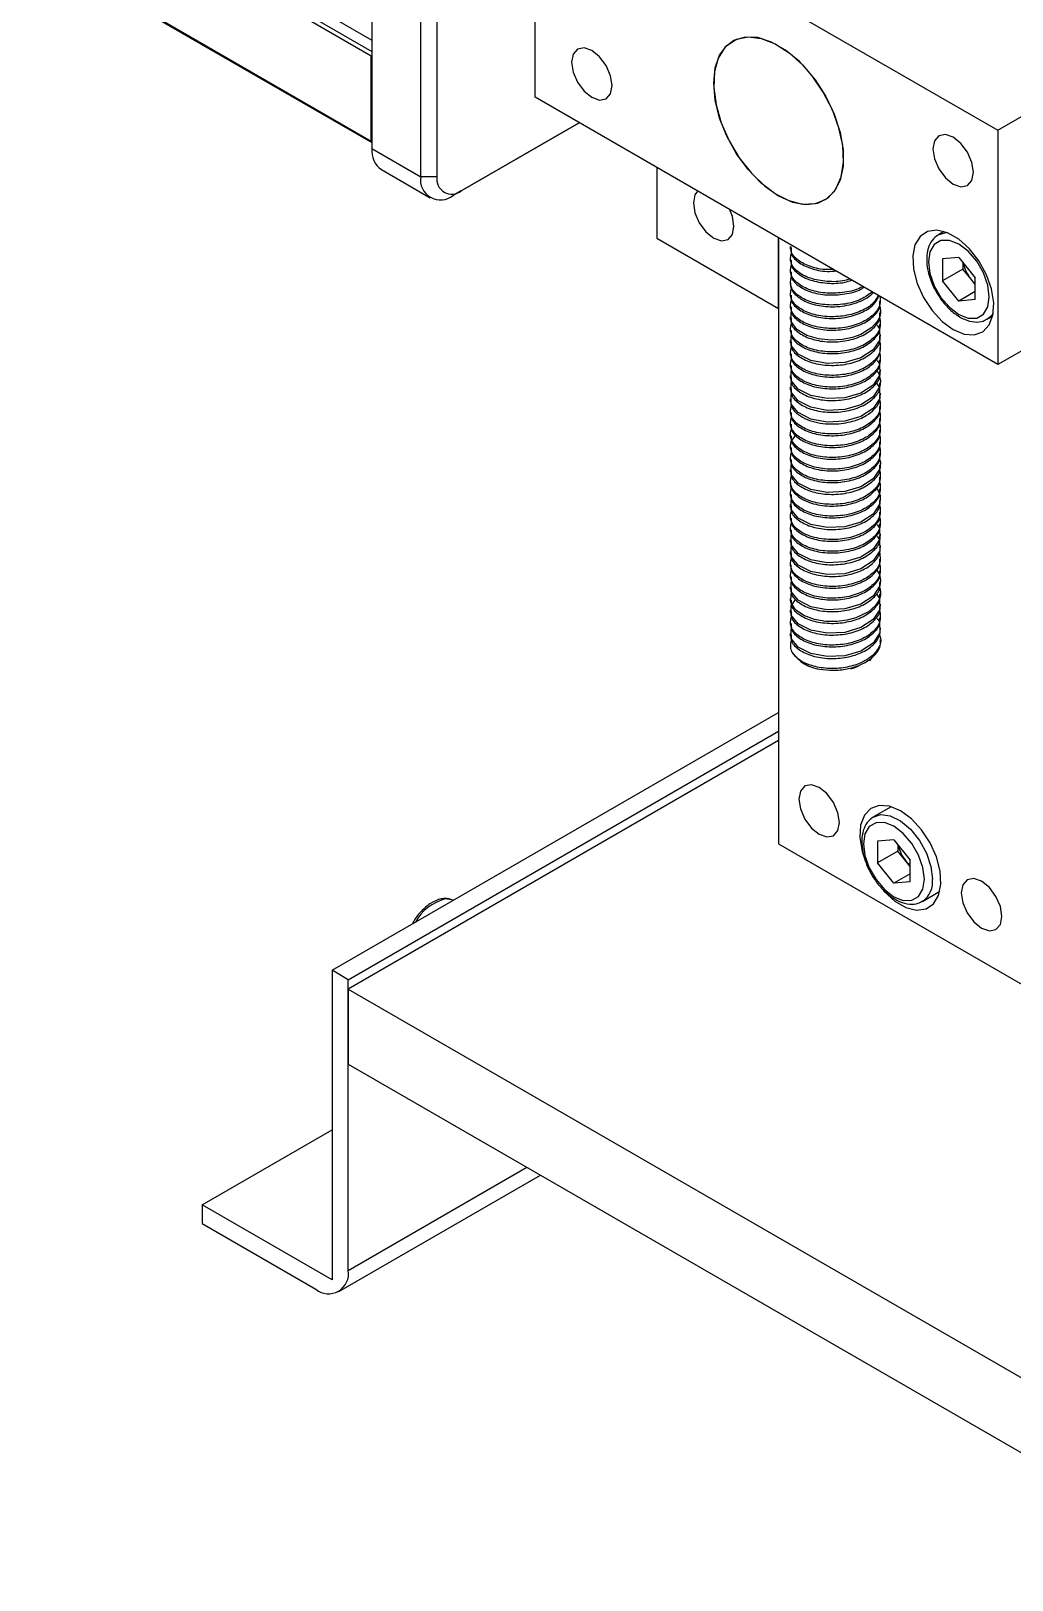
# Model space of a CAD drawing. Header units: millimetres. Extents: x 15 to 1802, y 5 to 899.
# Drawn here: x 707 to 749.7, y 762 to 829.5 of the extents above; entities that cross this region are included whole.
import ezdxf

# ---------------------------------------------------------------- set-up
doc = ezdxf.new("R2010")
doc.units = ezdxf.units.MM

msp = doc.modelspace()

# ---------------------------------------------------------------- linework, layer by layer
at = {"color": 7, "linetype": 'Continuous', "lineweight": 25}
for p, q in [((721.838, 856.181), (721.838, 824.335)), ((723.959, 823.111), (723.959, 854.956)), ((724.666, 854.956), (724.666, 823.111)), ((728.94, 826.565), (728.94, 836.772)), ((728.94, 836.772), (749.092, 825.138)), ((709.534, 835.46), (721.802, 828.377)), ((709.711, 835.562), (721.838, 828.561)), ((710.135, 835.807), (721.838, 829.051)), ((706.988, 833.214), (721.802, 824.662)), ((707.02, 833.145), (721.833, 824.593)), ((721.802, 824.662), (721.802, 828.377)), ((749.092, 825.138), (754.396, 828.2)), ((749.092, 814.931), (728.94, 826.565)), ((730.856, 825.459), (725.373, 822.294)), ((725.727, 822.498), (730.855, 825.459)), ((749.092, 825.138), (749.092, 814.931)), ((721.833, 824.593), (721.838, 824.591)), ((721.838, 824.335), (723.959, 823.111)), ((722.252, 823.42), (724.373, 822.195)), ((724.666, 823.111), (723.959, 823.111)), ((734.243, 823.504), (734.243, 820.441)), ((725.727, 822.498), (725.373, 822.294)), ((734.243, 820.441), (739.546, 817.379)), ((739.546, 817.379), (739.546, 820.442)), ((739.546, 820.442), (739.546, 794.085)), ((746.744, 820.724), (746.51, 820.589)), ((740.055, 820.069), (740.055, 819.959)), ((740.055, 819.559), (740.055, 819.449)), ((747.395, 819.594), (746.685, 819.53)), ((746.685, 819.53), (746.685, 818.583)), ((747.568, 819.093), (746.685, 818.583)), ((747.395, 819.594), (748.106, 818.71)), ((747.568, 819.378), (747.568, 819.093)), ((747.924, 818.651), (747.568, 819.093)), ((740.055, 819.048), (740.055, 818.938)), ((740.055, 818.538), (740.055, 818.428)), ((747.395, 817.699), (746.685, 818.583)), ((748.106, 818.424), (747.924, 818.651)), ((748.106, 817.762), (748.106, 818.71)), ((740.055, 818.028), (740.055, 817.918)), ((743.988, 817.698), (743.988, 817.772)), ((748.106, 818.109), (747.395, 817.699)), ((748.106, 817.762), (747.395, 817.699)), ((754.396, 817.993), (749.092, 814.931)), ((740.055, 817.517), (740.055, 817.407)), ((743.988, 817.187), (743.988, 817.262)), ((748.634, 816.908), (748.869, 817.043)), ((740.055, 817.007), (740.055, 816.897)), ((740.055, 816.497), (740.055, 816.387)), ((743.988, 816.677), (743.988, 816.752)), ((748.657, 816.922), (748.634, 816.908)), ((740.055, 815.986), (740.055, 815.877)), ((743.988, 816.167), (743.988, 816.241)), ((743.988, 815.656), (743.988, 815.731)), ((740.055, 815.476), (740.055, 815.366)), ((743.988, 815.146), (743.988, 815.221)), ((740.055, 814.966), (740.055, 814.856)), ((740.055, 814.455), (740.055, 814.345)), ((743.988, 814.636), (743.988, 814.71)), ((740.055, 813.945), (740.055, 813.835)), ((743.988, 814.125), (743.988, 814.2)), ((743.988, 813.615), (743.988, 813.69)), ((740.055, 813.435), (740.055, 813.325)), ((743.988, 813.105), (743.988, 813.179)), ((740.055, 812.924), (740.055, 812.814)), ((740.055, 812.414), (740.055, 812.304)), ((743.988, 812.594), (743.988, 812.669)), ((740.055, 811.904), (740.055, 811.794)), ((740.089, 811.588), (740.3, 811.868)), ((743.988, 812.084), (743.988, 812.159)), ((743.988, 811.574), (743.988, 811.648)), ((740.055, 811.393), (740.055, 811.283)), ((743.988, 811.063), (743.988, 811.138)), ((740.055, 810.883), (740.055, 810.773)), ((740.055, 810.373), (740.055, 810.263)), ((743.988, 810.553), (743.988, 810.628)), ((740.055, 809.862), (740.055, 809.752)), ((743.988, 810.043), (743.988, 810.117)), ((740.055, 809.352), (740.055, 809.242)), ((743.988, 809.532), (743.988, 809.607)), ((743.988, 809.022), (743.988, 809.097)), ((740.055, 808.841), (740.055, 808.732)), ((740.055, 808.331), (740.055, 808.222)), ((743.988, 808.511), (743.988, 808.586)), ((740.055, 807.821), (740.055, 807.711)), ((743.988, 808.001), (743.988, 808.076)), ((740.055, 807.31), (740.055, 807.201)), ((743.988, 807.491), (743.988, 807.566)), ((743.988, 806.98), (743.988, 807.055)), ((740.055, 806.8), (740.055, 806.69)), ((740.055, 806.29), (740.055, 806.18)), ((743.988, 806.47), (743.988, 806.545)), ((740.055, 805.779), (740.055, 805.67)), ((743.988, 805.96), (743.988, 806.035)), ((740.055, 805.269), (740.055, 805.159)), ((743.988, 805.449), (743.988, 805.524)), ((743.988, 804.939), (743.988, 805.014)), ((740.055, 804.759), (740.055, 804.649)), ((740.055, 804.248), (740.055, 804.139)), ((740.089, 804.443), (740.3, 804.724)), ((743.988, 804.429), (743.988, 804.504)), ((740.055, 803.738), (740.055, 803.628)), ((743.988, 803.918), (743.988, 803.993)), ((740.055, 803.228), (740.055, 803.117)), ((743.988, 803.408), (743.988, 803.483)), ((743.988, 802.898), (743.988, 802.973)), ((740.63, 801.939), (740.706, 801.895)), ((743.603, 802.19), (743.504, 802.038)), ((720.101, 788.575), (739.546, 799.8)), ((720.808, 788.166), (739.546, 798.984)), ((739.546, 798.576), (720.808, 787.758)), ((744.446, 795.694), (743.681, 795.253)), ((744.567, 794.258), (743.856, 794.194)), ((743.856, 794.194), (743.856, 793.247)), ((744.567, 794.258), (745.277, 793.374)), ((739.546, 794.085), (750.153, 787.962)), ((744.74, 793.757), (743.856, 793.247)), ((744.74, 794.042), (744.74, 793.757)), ((745.095, 793.315), (744.74, 793.757)), ((744.567, 792.363), (743.856, 793.247)), ((745.277, 792.773), (744.567, 792.363)), ((745.277, 793.088), (745.095, 793.315)), ((745.277, 792.426), (745.277, 793.374)), ((745.277, 792.426), (744.567, 792.363)), ((745.806, 791.572), (746.571, 792.013)), ((745.829, 791.586), (745.806, 791.572)), ((720.101, 788.575), (720.101, 775.102)), ((720.808, 788.166), (720.101, 788.575)), ((720.808, 775.51), (720.808, 788.166)), ((720.808, 787.758), (720.808, 784.492)), ((720.808, 787.758), (759.699, 765.307)), ((720.808, 784.492), (759.699, 762.041)), ((714.444, 778.367), (720.101, 781.633)), ((720.394, 774.594), (729.173, 779.663)), ((714.444, 778.367), (714.444, 777.551)), ((720.101, 775.102), (714.444, 778.367)), ((714.444, 777.551), (719.394, 774.693))]:
    msp.add_line(p, q, dxfattribs=at)
at = {"color": 8, "linetype": 'Continuous', "lineweight": 25}
msp.add_line((720.808, 775.51), (728.587, 780.001), dxfattribs=at)
at = {"color": 7, "linetype": 'Continuous', "lineweight": 25, "flags": 128}
for points in [[(736.718, 827.178), (736.784, 827.842), (736.979, 828.399), (737.295, 828.822), (737.715, 829.092), (738.221, 829.196), (738.79, 829.129), (739.393, 828.895), (740.004, 828.504), (740.593, 827.975), (741.134, 827.332), (741.6, 826.606), (741.97, 825.83), (742.227, 825.041), (742.358, 824.275), (742.358, 823.569), (742.227, 822.955), (741.97, 822.462), (741.6, 822.114), (741.134, 821.926), (740.593, 821.907), (740.004, 822.058), (739.393, 822.372), (738.79, 822.835), (738.221, 823.425), (737.715, 824.113), (737.295, 824.869), (736.979, 825.656), (736.784, 826.438), (736.718, 827.178)], [(739.546, 822.279), (740.154, 822.005), (740.734, 821.895), (741.258, 821.957), (741.702, 822.186), (742.045, 822.573), (742.272, 823.098), (742.371, 823.738), (742.337, 824.462), (742.174, 825.237), (741.887, 826.027), (741.491, 826.794), (741.005, 827.502), (740.449, 828.119), (739.852, 828.616), (739.241, 828.969), (738.643, 829.162), (738.088, 829.186), (737.601, 829.039), (737.205, 828.73), (736.919, 828.271), (736.755, 827.685), (736.722, 826.999), (736.821, 826.245), (737.047, 825.458), (737.391, 824.675), (737.835, 823.933), (738.359, 823.267), (738.938, 822.707), (739.546, 822.279)], [(731.415, 826.565), (731.753, 826.448), (732.04, 826.503), (732.231, 826.724), (732.298, 827.076), (732.231, 827.505), (732.04, 827.947), (731.753, 828.334), (731.415, 828.607), (731.076, 828.724), (730.79, 828.668), (730.598, 828.448), (730.531, 828.096), (730.598, 827.667), (730.79, 827.225), (731.076, 826.838), (731.415, 826.565)], [(721.802, 828.377), (721.825, 828.367), (721.838, 828.362)], [(747.148, 822.79), (747.486, 822.673), (747.773, 822.728), (747.964, 822.949), (748.032, 823.301), (747.964, 823.73), (747.773, 824.172), (747.486, 824.559), (747.148, 824.832), (746.809, 824.949), (746.523, 824.893), (746.331, 824.673), (746.264, 824.321), (746.331, 823.892), (746.523, 823.45), (746.809, 823.063), (747.148, 822.79)], [(736.011, 822.483), (735.901, 822.323), (735.834, 821.972), (735.901, 821.542), (736.093, 821.1), (736.38, 820.714), (736.718, 820.441)], [(736.718, 820.441), (737.056, 820.323), (737.343, 820.379), (737.534, 820.599), (737.602, 820.951), (737.534, 821.381), (737.424, 821.667)], [(747.148, 816.462), (747.625, 816.262), (748.066, 816.229), (748.44, 816.364), (748.717, 816.658), (748.879, 817.089), (748.911, 817.625), (748.813, 818.225), (748.592, 818.847), (748.263, 819.443), (747.852, 819.969), (747.388, 820.387), (746.907, 820.665), (746.443, 820.782), (746.032, 820.731), (745.704, 820.514), (745.482, 820.149), (745.384, 819.661), (745.417, 819.087), (745.578, 818.47), (745.856, 817.856), (746.229, 817.289), (746.671, 816.813), (747.148, 816.462)], [(748.721, 817.881), (748.656, 818.391), (748.468, 818.927), (748.175, 819.435), (747.805, 819.866), (747.395, 820.177), (746.986, 820.339), (746.616, 820.335), (746.323, 820.165), (746.134, 819.847), (746.069, 819.412), (746.134, 818.901), (746.323, 818.366), (746.616, 817.858), (746.986, 817.427), (747.395, 817.115), (747.805, 816.954), (748.175, 816.958), (748.468, 817.127), (748.656, 817.445), (748.721, 817.881)], [(743.953, 817.472), (743.988, 817.274), (743.98, 817.155), (743.969, 817.096), (743.962, 817.066), (743.958, 817.051), (743.956, 817.044), (743.955, 817.04), (743.954, 817.038), (743.954, 817.037), (743.954, 817.037), (743.954, 817.037), (743.954, 817.037), (743.954, 817.037), (743.954, 817.037), (743.954, 817.037), (743.953, 817.036), (743.953, 817.033), (743.949, 817.022), (743.933, 816.978), (743.845, 816.807), (743.612, 816.544), (743.129, 816.245), (742.769, 816.116), (742.328, 816.026), (741.823, 815.997), (741.286, 816.051), (740.769, 816.203), (740.344, 816.459), (740.091, 816.804), (740.089, 817.203), (740.089, 817.203)], [(743.837, 816.65), (743.946, 816.492), (743.954, 816.017), (743.668, 815.574), (743.131, 815.225), (742.426, 815.02), (741.659, 814.983), (740.947, 815.116), (740.398, 815.394), (740.097, 815.769), (740.088, 816.18), (740.088, 816.18)], [(743.837, 815.119), (743.946, 814.96), (743.954, 814.485), (743.668, 814.043), (743.131, 813.694), (742.425, 813.489), (741.658, 813.452), (740.947, 813.585), (740.398, 813.863), (740.097, 814.238), (740.088, 814.649), (740.088, 814.649)], [(743.84, 814.633), (743.905, 814.549), (743.987, 814.233), (743.954, 813.976), (743.668, 813.533), (743.131, 813.184), (742.426, 812.978), (741.658, 812.942), (740.946, 813.075), (740.398, 813.353), (740.097, 813.729), (740.089, 814.14), (740.089, 814.14)], [(743.793, 814.162), (743.946, 813.939), (743.954, 813.464), (743.667, 813.021), (743.129, 812.673), (742.423, 812.467), (741.656, 812.431), (740.944, 812.565), (740.396, 812.843), (740.096, 813.219), (740.089, 813.63), (740.089, 813.63)], [(743.946, 810.825), (743.985, 810.686), (743.975, 810.488), (743.962, 810.432), (743.954, 810.403), (743.668, 809.96), (743.131, 809.612), (742.425, 809.406), (741.658, 809.37), (740.946, 809.503), (740.397, 809.781), (740.096, 810.157), (740.089, 810.568), (740.089, 810.568)], [(743.824, 809.581), (743.829, 809.576), (743.974, 809.238), (743.954, 808.873), (743.668, 808.43), (743.132, 808.081), (742.426, 807.875), (741.659, 807.838), (740.947, 807.971), (740.398, 808.249), (740.097, 808.625), (740.088, 809.036), (740.088, 809.036)], [(743.837, 807.974), (743.946, 807.816), (743.954, 807.341), (743.668, 806.898), (743.131, 806.55), (742.426, 806.344), (741.659, 806.307), (740.947, 806.44), (740.398, 806.718), (740.097, 807.093), (740.088, 807.504), (740.088, 807.504)], [(743.837, 807.464), (743.946, 807.306), (743.954, 806.831), (743.668, 806.388), (743.131, 806.04), (742.425, 805.834), (741.658, 805.798), (740.945, 805.931), (740.397, 806.209), (740.096, 806.585), (740.089, 806.996), (740.089, 806.996)], [(743.83, 805.994), (743.938, 805.797), (743.987, 805.55), (743.954, 805.3), (743.668, 804.857), (743.132, 804.509), (742.426, 804.303), (741.659, 804.266), (740.946, 804.399), (740.398, 804.677), (740.097, 805.053), (740.089, 805.464), (740.089, 805.464)], [(743.953, 805.224), (743.988, 805.026), (743.98, 804.907), (743.969, 804.847), (743.962, 804.818), (743.958, 804.803), (743.956, 804.796), (743.955, 804.792), (743.954, 804.79), (743.954, 804.789), (743.954, 804.789), (743.954, 804.789), (743.904, 804.662), (743.763, 804.448), (743.456, 804.177), (742.904, 803.91), (742.525, 803.81), (742.084, 803.754), (741.601, 803.76), (741.108, 803.842), (740.651, 804.01), (740.287, 804.263), (740.081, 804.589), (740.089, 804.955), (740.089, 804.955)], [(743.793, 804.976), (743.946, 804.753), (743.954, 804.278), (743.667, 803.835), (743.13, 803.487), (742.424, 803.282), (741.657, 803.245), (740.945, 803.379), (740.397, 803.657), (740.097, 804.032), (740.089, 804.443), (740.089, 804.443)], [(743.837, 803.891), (743.946, 803.733), (743.954, 803.258), (743.668, 802.815), (743.13, 802.467), (742.424, 802.262), (741.657, 802.225), (740.945, 802.359), (740.397, 802.637), (740.096, 803.013), (740.089, 803.423), (740.089, 803.423)], [(741.314, 796.535), (740.976, 796.653), (740.689, 796.597), (740.497, 796.376), (740.43, 796.025), (740.497, 795.595), (740.689, 795.154), (740.976, 794.767), (741.314, 794.494), (741.652, 794.376), (741.939, 794.432), (742.131, 794.652), (742.198, 795.004), (742.131, 795.434), (741.939, 795.875), (741.652, 796.262), (741.314, 796.535)], [(744.85, 795.515), (744.373, 795.714), (743.931, 795.748), (743.558, 795.613), (743.28, 795.319), (743.119, 794.888), (743.086, 794.352), (743.184, 793.751), (743.295, 793.4)], [(744.105, 792.052), (744.145, 792.008), (744.609, 791.59), (745.09, 791.312), (745.554, 791.195), (745.965, 791.246), (746.294, 791.463), (746.515, 791.828), (746.613, 792.316), (746.58, 792.89), (746.419, 793.507), (746.142, 794.121), (745.768, 794.687), (745.327, 795.164), (744.85, 795.515), (744.85, 795.515)], [(745.893, 792.545), (745.828, 793.055), (745.639, 793.591), (745.346, 794.099), (744.976, 794.53), (744.567, 794.841), (744.157, 795.003), (743.787, 794.999), (743.494, 794.829), (743.306, 794.511), (743.241, 794.076), (743.306, 793.565), (743.494, 793.029), (743.787, 792.521), (744.157, 792.091), (744.567, 791.779), (744.976, 791.618), (745.346, 791.622), (745.639, 791.791), (745.828, 792.109), (745.893, 792.545)], [(748.385, 792.453), (748.047, 792.571), (747.76, 792.515), (747.569, 792.294), (747.501, 791.943), (747.569, 791.513), (747.76, 791.072), (748.047, 790.685), (748.385, 790.412), (748.723, 790.294), (749.01, 790.35), (749.202, 790.57), (749.269, 790.922), (749.202, 791.352), (749.01, 791.793), (748.723, 792.18), (748.385, 792.453)], [(725.384, 791.625), (725.374, 791.629), (725.028, 791.678)]]:
    msp.add_lwpolyline(points, dxfattribs=at)
at = {"color": 8, "linetype": 'Continuous', "lineweight": 25, "flags": 128}
for points in [[(721.838, 824.647), (721.825, 824.651), (721.802, 824.662)], [(746.494, 820.579), (746.821, 820.685), (746.851, 820.687)], [(748.89, 817.155), (748.813, 817.054), (748.657, 816.922)], [(743.665, 795.243), (743.992, 795.349), (744.409, 795.297), (744.856, 795.078), (745.293, 794.711), (745.68, 794.228), (745.985, 793.673), (746.179, 793.095), (746.246, 792.545)]]:
    msp.add_lwpolyline(points, dxfattribs=at)
at = {"color": 8, "linetype": 'Continuous', "lineweight": 25}
for centre, radius, start, end in [((721.874, 824.653), 0.0719, 172.74727, 235.94206), ((745.201, 792.429), 1.052, 306.66941, 6.30849), ((725.527, 789.693), 2.047, 104.10581, 151.54609)]:
    msp.add_arc(centre, radius, start, end, dxfattribs=at)
at = {"color": 7, "linetype": 'Continuous', "lineweight": 25}
for centre, radius, start, end in [((722.789, 824.214), 0.959, 172.7454, 235.94251), ((724.821, 822.971), 0.873, 170.78603, 309.20322), ((725.313, 823.006), 0.655, 170.78598, 309.20327), ((749.207, 819.691), 1.652, 191.89432, 219.02392), ((749.062, 819.558), 1.455, 218.5421, 228.92795), ((741.567, 803.395), 1.734, 214.60203, 262.48216), ((746.379, 794.355), 1.652, 191.89515, 219.02303), ((746.232, 794.221), 1.454, 218.5386, 228.93327), ((719.946, 775.37), 0.873, 230.79678, 9.21397)]:
    msp.add_arc(centre, radius, start, end, dxfattribs=at)
for points, knots in [([(746.492, 820.573), (746.398, 820.501), (746.205, 820.353), (746.042, 819.992), (745.977, 819.554), (746.027, 819.048), (746.19, 818.512), (746.454, 817.99), (746.799, 817.522), (747.201, 817.142), (747.639, 816.878), (748.062, 816.771), (748.42, 816.789), (748.586, 816.899), (748.651, 816.942)], [0, 0, 0, 0, 0.076985, 0.157708, 0.24211, 0.330506, 0.419837, 0.508957, 0.598142, 0.687791, 0.778422, 0.870291, 0.949217, 1, 1, 1, 1]), ([(742.642, 818.655), (742.571, 818.632), (742.267, 818.535), (741.644, 818.534), (740.919, 818.662), (740.359, 818.95), (740.033, 819.337), (740.07, 819.614), (740.088, 819.753)], [0, 0, 0, 0, 0.0576977, 0.246158, 0.4346186, 0.6230792, 0.8115392, 1, 1, 1, 1]), ([(741.909, 819.078), (741.825, 819.072), (741.484, 819.047), (740.915, 819.182), (740.364, 819.459), (740.067, 819.786), (740.086, 819.997), (740.092, 820.069)], [0, 0, 0, 0, 0.0853761, 0.3447496, 0.6041231, 0.8634963, 1, 1, 1, 1]), ([(740.092, 819.994), (740.086, 819.922), (740.067, 819.711), (740.364, 819.384), (740.914, 819.105), (741.537, 818.967), (741.934, 818.999), (742.074, 819.011)], [0, 0, 0, 0, 0.12925, 0.374937, 0.620625, 0.866312, 1, 1, 1, 1]), ([(743.2, 818.333), (743.177, 818.317), (742.979, 818.184), (742.423, 818.061), (741.651, 818.015), (740.915, 818.155), (740.359, 818.44), (740.033, 818.828), (740.07, 819.105), (740.089, 819.244)], [0, 0, 0, 0, 0.021067, 0.184219, 0.347373, 0.510528, 0.673684, 0.836842, 1, 1, 1, 1]), ([(740.092, 819.484), (740.086, 819.411), (740.067, 819.2), (740.365, 818.875), (740.917, 818.587), (741.646, 818.457), (742.298, 818.464), (742.629, 818.573), (742.728, 818.605)], [0, 0, 0, 0, 0.106624, 0.308368, 0.510113, 0.711856, 0.913601, 1, 1, 1, 1]), ([(743.617, 818.092), (743.466, 817.978), (743.149, 817.74), (742.43, 817.543), (741.648, 817.505), (740.915, 817.644), (740.358, 817.93), (740.033, 818.318), (740.07, 818.595), (740.089, 818.734)], [0, 0, 0, 0, 0.131381, 0.276151, 0.420922, 0.565691, 0.710462, 0.855231, 1, 1, 1, 1]), ([(740.074, 818.463), (740.069, 818.426), (740.048, 818.278), (740.212, 818.012), (740.594, 817.708), (741.107, 817.529), (741.596, 817.457), (742.003, 817.446), (742.425, 817.487), (742.843, 817.583), (743.228, 817.737), (743.514, 817.902), (743.628, 818.025), (743.665, 818.064)], [0, 0, 0, 0, 0.040551, 0.164952, 0.3005, 0.447168, 0.525049, 0.605743, 0.689246, 0.775559, 0.864681, 0.956611, 1, 1, 1, 1]), ([(740.092, 818.974), (740.086, 818.901), (740.067, 818.69), (740.365, 818.365), (740.914, 818.079), (741.651, 817.939), (742.425, 817.984), (743.004, 818.119), (743.219, 818.268), (743.262, 818.297)], [0, 0, 0, 0, 0.091074, 0.264409, 0.437744, 0.611079, 0.784415, 0.957752, 1, 1, 1, 1]), ([(743.878, 817.941), (743.82, 817.829), (743.682, 817.564), (743.154, 817.243), (742.437, 817.032), (741.649, 816.995), (740.918, 817.133), (740.359, 817.418), (740.033, 817.806), (740.07, 818.083), (740.088, 818.222)], [0, 0, 0, 0, 0.095226, 0.22448, 0.353733, 0.482986, 0.61224, 0.741493, 0.870746, 1, 1, 1, 1]), ([(743.957, 817.896), (743.969, 817.779), (743.996, 817.503), (743.706, 817.089), (743.162, 816.732), (742.436, 816.522), (741.649, 816.485), (740.917, 816.623), (740.359, 816.908), (740.033, 817.296), (740.07, 817.573), (740.089, 817.712)], [0, 0, 0, 0, 0.083782, 0.198276, 0.312808, 0.427339, 0.541871, 0.656403, 0.770935, 0.885468, 1, 1, 1, 1]), ([(740.092, 817.953), (740.086, 817.88), (740.067, 817.669), (740.365, 817.344), (740.916, 817.058), (741.649, 816.921), (742.437, 816.957), (743.155, 817.168), (743.702, 817.505), (743.847, 817.789), (743.914, 817.921)], [0, 0, 0, 0, 0.071492, 0.206844, 0.342197, 0.477548, 0.6129, 0.748252, 0.883604, 1, 1, 1, 1]), ([(740.092, 817.443), (740.086, 817.37), (740.067, 817.159), (740.365, 816.834), (740.916, 816.547), (741.65, 816.41), (742.435, 816.447), (743.163, 816.657), (743.701, 817.014), (743.983, 817.388), (743.958, 817.622), (743.95, 817.697)], [0, 0, 0, 0, 0.0659, 0.190918, 0.315936, 0.440955, 0.565974, 0.690993, 0.816013, 0.941032, 1, 1, 1, 1]), ([(740.092, 816.932), (740.086, 816.86), (740.067, 816.649), (740.364, 816.324), (740.914, 816.038), (741.647, 815.9), (742.433, 815.936), (743.161, 816.146), (743.699, 816.502), (743.982, 816.877), (743.958, 817.111), (743.95, 817.187)], [0, 0, 0, 0, 0.065512, 0.190529, 0.315547, 0.440565, 0.565582, 0.690599, 0.815617, 0.940635, 1, 1, 1, 1]), ([(743.947, 816.951), (743.967, 816.808), (744.01, 816.506), (743.705, 816.067), (743.16, 815.711), (742.434, 815.501), (741.648, 815.464), (740.917, 815.602), (740.359, 815.888), (740.033, 816.276), (740.07, 816.553), (740.089, 816.691)], [0, 0, 0, 0, 0.100624, 0.213046, 0.325469, 0.43789, 0.550312, 0.662734, 0.775156, 0.887578, 1, 1, 1, 1]), ([(740.092, 816.422), (740.086, 816.349), (740.067, 816.138), (740.365, 815.813), (740.915, 815.527), (741.649, 815.39), (742.434, 815.426), (743.162, 815.636), (743.7, 815.992), (743.982, 816.367), (743.958, 816.601), (743.95, 816.677)], [0, 0, 0, 0, 0.06582, 0.190799, 0.315777, 0.440755, 0.565733, 0.690712, 0.81569, 0.940669, 1, 1, 1, 1]), ([(743.947, 815.931), (743.967, 815.788), (744.01, 815.486), (743.706, 815.047), (743.161, 814.691), (742.434, 814.481), (741.648, 814.444), (740.916, 814.582), (740.358, 814.868), (740.033, 815.256), (740.07, 815.533), (740.089, 815.672)], [0, 0, 0, 0, 0.100516, 0.212931, 0.325366, 0.437803, 0.550241, 0.662679, 0.775118, 0.887558, 1, 1, 1, 1]), ([(740.092, 815.912), (740.086, 815.839), (740.067, 815.628), (740.365, 815.302), (740.916, 815.016), (741.65, 814.879), (742.435, 814.916), (743.163, 815.126), (743.7, 815.483), (743.983, 815.857), (743.958, 816.091), (743.95, 816.166)], [0, 0, 0, 0, 0.066036, 0.191023, 0.31601, 0.440997, 0.565984, 0.690971, 0.815958, 0.940945, 1, 1, 1, 1]), ([(743.947, 815.421), (743.967, 815.278), (744.01, 814.975), (743.705, 814.536), (743.16, 814.18), (742.434, 813.97), (741.647, 813.933), (740.916, 814.071), (740.358, 814.357), (740.033, 814.745), (740.07, 815.023), (740.089, 815.161)], [0, 0, 0, 0, 0.1007452, 0.213152, 0.3255588, 0.4379656, 0.5503728, 0.6627798, 0.7751866, 0.8875931, 1, 1, 1, 1]), ([(740.092, 815.401), (740.086, 815.329), (740.067, 815.118), (740.364, 814.793), (740.914, 814.507), (741.648, 814.369), (742.434, 814.405), (743.161, 814.615), (743.704, 814.972), (743.972, 815.347), (743.968, 815.581), (743.967, 815.657)], [0, 0, 0, 0, 0.065621, 0.190623, 0.315625, 0.440627, 0.565629, 0.690632, 0.815634, 0.94062, 1, 1, 1, 1]), ([(740.092, 814.891), (740.086, 814.818), (740.067, 814.608), (740.364, 814.283), (740.914, 813.997), (741.648, 813.859), (742.433, 813.895), (743.161, 814.105), (743.699, 814.461), (743.982, 814.835), (743.958, 815.07), (743.95, 815.146)], [0, 0, 0, 0, 0.065607, 0.190607, 0.315607, 0.440606, 0.565606, 0.690606, 0.815606, 0.940606, 1, 1, 1, 1]), ([(740.092, 814.381), (740.086, 814.308), (740.067, 814.097), (740.365, 813.771), (740.916, 813.485), (741.65, 813.348), (742.435, 813.385), (743.163, 813.595), (743.7, 813.952), (743.982, 814.326), (743.958, 814.56), (743.95, 814.635)], [0, 0, 0, 0, 0.066039, 0.19101, 0.315982, 0.440952, 0.565924, 0.690895, 0.815866, 0.940837, 1, 1, 1, 1]), ([(740.092, 813.87), (740.086, 813.797), (740.067, 813.587), (740.365, 813.261), (740.915, 812.975), (741.649, 812.838), (742.435, 812.874), (743.163, 813.085), (743.7, 813.441), (743.983, 813.815), (743.958, 814.05), (743.95, 814.125)], [0, 0, 0, 0, 0.065835, 0.190853, 0.315872, 0.440891, 0.565911, 0.690931, 0.81595, 0.94097, 1, 1, 1, 1]), ([(743.947, 813.378), (743.967, 813.236), (744.01, 812.934), (743.705, 812.495), (743.16, 812.139), (742.435, 811.929), (741.648, 811.892), (740.917, 812.03), (740.359, 812.315), (740.033, 812.703), (740.07, 812.98), (740.088, 813.119)], [0, 0, 0, 0, 0.100445, 0.21289, 0.325334, 0.437778, 0.550223, 0.662667, 0.775112, 0.887556, 1, 1, 1, 1]), ([(740.081, 813.359), (740.075, 813.309), (740.055, 813.148), (740.232, 812.893), (740.557, 812.638), (740.988, 812.461), (741.46, 812.364), (741.932, 812.339), (742.373, 812.376), (742.868, 812.481), (743.347, 812.68), (743.752, 813.001), (743.981, 813.32), (743.958, 813.539), (743.95, 813.615)], [0, 0, 0, 0, 0.045924, 0.145679, 0.239745, 0.328111, 0.410774, 0.487724, 0.558957, 0.624466, 0.737844, 0.828491, 0.940734, 1, 1, 1, 1]), ([(740.092, 812.85), (740.086, 812.777), (740.067, 812.566), (740.365, 812.241), (740.915, 811.955), (741.649, 811.817), (742.434, 811.854), (743.162, 812.064), (743.7, 812.42), (743.982, 812.794), (743.958, 813.029), (743.95, 813.104)], [0, 0, 0, 0, 0.0658875, 0.1908613, 0.3158349, 0.4408084, 0.5657824, 0.6907559, 0.8157297, 0.9407035, 1, 1, 1, 1]), ([(743.947, 812.868), (743.967, 812.726), (744.01, 812.424), (743.706, 811.985), (743.162, 811.629), (742.436, 811.418), (741.649, 811.382), (740.918, 811.519), (740.359, 811.805), (740.033, 812.192), (740.07, 812.47), (740.088, 812.608)], [0, 0, 0, 0, 0.1003307, 0.2127894, 0.3252481, 0.4377064, 0.5501654, 0.6626241, 0.7750828, 0.8875413, 1, 1, 1, 1]), ([(743.947, 812.358), (743.967, 812.216), (744.008, 811.93), (743.739, 811.518), (743.267, 811.173), (742.602, 810.941), (741.832, 810.864), (741.196, 810.946), (740.755, 811.096), (740.469, 811.248), (740.246, 811.433), (740.101, 811.644), (740.036, 811.871), (740.071, 812.023), (740.089, 812.099)], [0, 0, 0, 0, 0.100362, 0.20068, 0.304401, 0.411522, 0.522038, 0.635944, 0.694471, 0.753858, 0.814104, 0.87521, 0.937175, 1, 1, 1, 1]), ([(740.092, 812.339), (740.086, 812.266), (740.067, 812.055), (740.365, 811.73), (740.916, 811.444), (741.65, 811.307), (742.435, 811.344), (743.163, 811.554), (743.701, 811.911), (743.983, 812.285), (743.958, 812.519), (743.95, 812.594)], [0, 0, 0, 0, 0.066005, 0.190999, 0.315993, 0.440986, 0.56598, 0.690974, 0.815968, 0.940962, 1, 1, 1, 1]), ([(743.947, 811.848), (743.967, 811.705), (744.01, 811.403), (743.705, 810.963), (743.16, 810.607), (742.434, 810.397), (741.647, 810.361), (740.916, 810.499), (740.358, 810.785), (740.033, 811.173), (740.07, 811.45), (740.089, 811.588)], [0, 0, 0, 0, 0.100725, 0.213134, 0.325543, 0.437953, 0.550362, 0.662772, 0.775181, 0.88759, 1, 1, 1, 1]), ([(740.092, 811.829), (740.086, 811.756), (740.067, 811.546), (740.364, 811.221), (740.914, 810.934), (741.648, 810.796), (742.434, 810.833), (743.162, 811.043), (743.7, 811.399), (743.983, 811.774), (743.957, 812.008), (743.949, 812.084)], [0, 0, 0, 0, 0.065586, 0.190617, 0.315647, 0.440678, 0.565708, 0.690739, 0.81577, 0.940802, 1, 1, 1, 1]), ([(743.947, 811.337), (743.967, 811.195), (744.01, 810.893), (743.706, 810.454), (743.161, 810.098), (742.436, 809.887), (741.649, 809.851), (740.918, 809.988), (740.36, 810.273), (740.033, 810.661), (740.07, 810.938), (740.088, 811.077)], [0, 0, 0, 0, 0.100401, 0.212852, 0.325301, 0.437751, 0.5502, 0.66265, 0.775101, 0.88755, 1, 1, 1, 1]), ([(740.092, 811.319), (740.086, 811.246), (740.067, 811.035), (740.364, 810.71), (740.914, 810.424), (741.648, 810.286), (742.433, 810.323), (743.161, 810.532), (743.699, 810.889), (743.982, 811.263), (743.958, 811.498), (743.95, 811.573)], [0, 0, 0, 0, 0.065663, 0.190656, 0.315649, 0.440642, 0.565635, 0.690628, 0.815621, 0.940614, 1, 1, 1, 1]), ([(740.092, 810.808), (740.086, 810.735), (740.067, 810.524), (740.365, 810.199), (740.916, 809.913), (741.65, 809.776), (742.435, 809.812), (743.163, 810.023), (743.7, 810.379), (743.983, 810.753), (743.958, 810.988), (743.95, 811.063)], [0, 0, 0, 0, 0.066055, 0.19103, 0.316004, 0.440978, 0.565953, 0.690928, 0.815901, 0.940876, 1, 1, 1, 1]), ([(743.947, 810.317), (743.967, 810.174), (744.01, 809.872), (743.705, 809.432), (743.159, 809.076), (742.433, 808.866), (741.647, 808.83), (740.915, 808.968), (740.358, 809.254), (740.033, 809.642), (740.07, 809.919), (740.089, 810.058)], [0, 0, 0, 0, 0.1008322, 0.213229, 0.3256255, 0.4380221, 0.5504182, 0.6628141, 0.7752096, 0.8876049, 1, 1, 1, 1]), ([(740.092, 810.298), (740.086, 810.225), (740.067, 810.014), (740.365, 809.689), (740.915, 809.403), (741.649, 809.265), (742.435, 809.302), (743.163, 809.512), (743.7, 809.869), (743.983, 810.243), (743.958, 810.477), (743.95, 810.553)], [0, 0, 0, 0, 0.065776, 0.190803, 0.31583, 0.440858, 0.565885, 0.690913, 0.815942, 0.94097, 1, 1, 1, 1]), ([(743.947, 809.804), (743.967, 809.662), (744.01, 809.361), (743.706, 808.922), (743.161, 808.566), (742.435, 808.356), (741.649, 808.32), (740.917, 808.457), (740.359, 808.743), (740.033, 809.131), (740.07, 809.408), (740.088, 809.546)], [0, 0, 0, 0, 0.100131, 0.212614, 0.325098, 0.437582, 0.550065, 0.662549, 0.775032, 0.887516, 1, 1, 1, 1]), ([(740.067, 809.787), (740.063, 809.763), (740.046, 809.653), (740.138, 809.46), (740.33, 809.231), (740.618, 809.042), (740.964, 808.901), (741.348, 808.811), (741.748, 808.772), (742.264, 808.782), (742.861, 808.896), (743.427, 809.154), (743.784, 809.472), (743.98, 809.776), (743.958, 809.967), (743.95, 810.042)], [0, 0, 0, 0, 0.021722, 0.100553, 0.176894, 0.250742, 0.322098, 0.39096, 0.457326, 0.521196, 0.640912, 0.750754, 0.850695, 0.94071, 1, 1, 1, 1]), ([(740.092, 809.277), (740.086, 809.204), (740.067, 808.993), (740.365, 808.668), (740.915, 808.382), (741.649, 808.245), (742.434, 808.281), (743.162, 808.492), (743.7, 808.848), (743.982, 809.222), (743.958, 809.457), (743.95, 809.532)], [0, 0, 0, 0, 0.0659459, 0.1909172, 0.3158879, 0.4408588, 0.5658295, 0.6908006, 0.8157715, 0.9407421, 1, 1, 1, 1]), ([(740.092, 808.767), (740.086, 808.694), (740.067, 808.483), (740.365, 808.158), (740.916, 807.872), (741.65, 807.734), (742.436, 807.771), (743.163, 807.981), (743.701, 808.338), (743.983, 808.712), (743.958, 808.946), (743.95, 809.022)], [0, 0, 0, 0, 0.065969, 0.190977, 0.315986, 0.440995, 0.566004, 0.691013, 0.816022, 0.941032, 1, 1, 1, 1]), ([(743.947, 808.786), (743.968, 808.643), (744.004, 808.401), (743.816, 808.057), (743.512, 807.759), (743.006, 807.491), (742.437, 807.35), (741.922, 807.313), (741.507, 807.332), (741.095, 807.406), (740.713, 807.538), (740.389, 807.726), (740.156, 807.964), (740.031, 808.24), (740.07, 808.43), (740.089, 808.527)], [0, 0, 0, 0, 0.100323, 0.170021, 0.251881, 0.345867, 0.451935, 0.509777, 0.570671, 0.634614, 0.701604, 0.77164, 0.844719, 0.92084, 1, 1, 1, 1]), ([(743.947, 808.276), (743.967, 808.133), (744.01, 807.83), (743.705, 807.391), (743.16, 807.035), (742.434, 806.825), (741.648, 806.789), (740.916, 806.927), (740.359, 807.212), (740.033, 807.6), (740.07, 807.877), (740.089, 808.016)], [0, 0, 0, 0, 0.100687, 0.213101, 0.325515, 0.43793, 0.550343, 0.662758, 0.775172, 0.887586, 1, 1, 1, 1]), ([(740.092, 808.257), (740.086, 808.184), (740.067, 807.974), (740.364, 807.649), (740.914, 807.362), (741.648, 807.224), (742.433, 807.26), (743.162, 807.47), (743.7, 807.827), (743.982, 808.201), (743.958, 808.436), (743.95, 808.511)], [0, 0, 0, 0, 0.065546, 0.19057, 0.315594, 0.440618, 0.565643, 0.690668, 0.815692, 0.940717, 1, 1, 1, 1]), ([(740.092, 807.746), (740.086, 807.674), (740.067, 807.463), (740.364, 807.138), (740.914, 806.852), (741.648, 806.714), (742.433, 806.75), (743.161, 806.96), (743.699, 807.317), (743.982, 807.691), (743.958, 807.925), (743.95, 808.001)], [0, 0, 0, 0, 0.065728, 0.190714, 0.315701, 0.440687, 0.565673, 0.690659, 0.815645, 0.940631, 1, 1, 1, 1]), ([(740.092, 806.725), (740.086, 806.653), (740.067, 806.442), (740.364, 806.117), (740.915, 805.831), (741.649, 805.693), (742.435, 805.73), (743.16, 805.94), (743.62, 806.238), (743.828, 806.488), (743.901, 806.62), (743.93, 806.687), (743.943, 806.722), (743.949, 806.739), (743.951, 806.747), (743.953, 806.751), (743.953, 806.754), (743.954, 806.755), (743.954, 806.755), (743.977, 806.83), (743.968, 806.906), (743.96, 806.981)], [0, 0, 0, 0, 0.065657, 0.19058, 0.315503, 0.440427, 0.56535, 0.690274, 0.815199, 0.877963, 0.909382, 0.925097, 0.932954, 0.936884, 0.938848, 0.93983, 0.940322, 0.940568, 0.94069, 0.940719, 1, 1, 1, 1]), ([(740.092, 807.236), (740.086, 807.163), (740.067, 806.952), (740.365, 806.627), (740.916, 806.341), (741.65, 806.203), (742.435, 806.24), (743.163, 806.45), (743.7, 806.807), (743.983, 807.181), (743.958, 807.415), (743.95, 807.491)], [0, 0, 0, 0, 0.0660566, 0.1910358, 0.3160151, 0.4409937, 0.565973, 0.690952, 0.8159309, 0.9409099, 1, 1, 1, 1]), ([(743.947, 806.734), (743.967, 806.595), (744.009, 806.296), (743.705, 805.86), (743.159, 805.504), (742.433, 805.294), (741.647, 805.258), (740.915, 805.396), (740.358, 805.682), (740.033, 806.07), (740.07, 806.347), (740.089, 806.486)], [0, 0, 0, 0, 0.0985789, 0.211257, 0.3239354, 0.4366134, 0.5492911, 0.6619687, 0.7746462, 0.8873232, 1, 1, 1, 1]), ([(740.084, 806.215), (740.078, 806.158), (740.058, 805.975), (740.292, 805.674), (740.768, 805.377), (741.457, 805.201), (742.118, 805.195), (742.638, 805.282), (743.013, 805.395), (743.349, 805.554), (743.632, 805.753), (743.838, 805.986), (743.978, 806.229), (743.959, 806.394), (743.95, 806.47)], [0, 0, 0, 0, 0.051461, 0.166334, 0.285157, 0.407925, 0.534634, 0.599803, 0.665971, 0.733138, 0.801304, 0.870468, 0.940631, 1, 1, 1, 1]), ([(743.947, 806.231), (743.967, 806.089), (744.01, 805.788), (743.706, 805.35), (743.161, 804.994), (742.435, 804.784), (741.649, 804.747), (740.917, 804.885), (740.359, 805.17), (740.033, 805.558), (740.07, 805.835), (740.088, 805.974)], [0, 0, 0, 0, 0.099796, 0.212322, 0.324847, 0.437373, 0.549898, 0.662424, 0.774949, 0.887475, 1, 1, 1, 1]), ([(740.092, 805.705), (740.086, 805.632), (740.067, 805.421), (740.365, 805.096), (740.916, 804.81), (741.649, 804.672), (742.435, 804.709), (743.162, 804.919), (743.7, 805.276), (743.982, 805.65), (743.958, 805.884), (743.95, 805.96)], [0, 0, 0, 0, 0.065995, 0.1909645, 0.3159342, 0.4409036, 0.5658733, 0.6908432, 0.8158131, 0.9407828, 1, 1, 1, 1]), ([(740.092, 805.194), (740.086, 805.122), (740.067, 804.911), (740.365, 804.585), (740.916, 804.299), (741.65, 804.162), (742.435, 804.199), (743.163, 804.409), (743.701, 804.766), (743.983, 805.14), (743.958, 805.374), (743.95, 805.449)], [0, 0, 0, 0, 0.0659183, 0.1909338, 0.3159499, 0.4409657, 0.5659816, 0.6909982, 0.8160151, 0.9410321, 1, 1, 1, 1]), ([(740.092, 804.684), (740.086, 804.612), (740.067, 804.401), (740.364, 804.076), (740.914, 803.79), (741.647, 803.652), (742.433, 803.688), (743.161, 803.898), (743.699, 804.254), (743.982, 804.629), (743.958, 804.863), (743.95, 804.939)], [0, 0, 0, 0, 0.065518, 0.1905373, 0.3155567, 0.4405762, 0.5655955, 0.6906152, 0.8156345, 0.9406543, 1, 1, 1, 1]), ([(740.092, 804.174), (740.086, 804.101), (740.067, 803.89), (740.365, 803.565), (740.915, 803.279), (741.648, 803.141), (742.434, 803.178), (743.162, 803.388), (743.7, 803.744), (743.982, 804.118), (743.958, 804.353), (743.95, 804.429)], [0, 0, 0, 0, 0.065797, 0.190777, 0.315758, 0.440738, 0.565718, 0.690698, 0.815678, 0.940658, 1, 1, 1, 1]), ([(743.947, 804.192), (743.967, 804.05), (744.01, 803.748), (743.706, 803.309), (743.162, 802.953), (742.436, 802.743), (741.65, 802.706), (740.918, 802.843), (740.36, 803.129), (740.033, 803.517), (740.07, 803.794), (740.088, 803.932)], [0, 0, 0, 0, 0.1003448, 0.2128015, 0.3252583, 0.4377153, 0.5501721, 0.662629, 0.775086, 0.8875429, 1, 1, 1, 1]), ([(740.092, 803.663), (740.086, 803.59), (740.067, 803.379), (740.365, 803.054), (740.916, 802.768), (741.65, 802.631), (742.435, 802.668), (743.163, 802.878), (743.7, 803.235), (743.983, 803.609), (743.958, 803.843), (743.95, 803.918)], [0, 0, 0, 0, 0.066043, 0.191028, 0.316013, 0.440998, 0.565983, 0.690968, 0.815953, 0.940938, 1, 1, 1, 1]), ([(740.141, 802.41), (740.132, 802.43), (740.108, 802.483), (740.061, 802.65), (740.066, 802.804), (740.113, 802.914), (740.114, 802.915)], [0, 0, 0, 0, 0.121281, 0.32814, 0.993036, 1, 1, 1, 1]), ([(740.092, 803.153), (740.086, 803.081), (740.067, 802.87), (740.364, 802.545), (740.915, 802.258), (741.648, 802.121), (742.434, 802.157), (743.161, 802.367), (743.705, 802.724), (743.968, 803.099), (743.973, 803.333), (743.974, 803.409)], [0, 0, 0, 0, 0.065632, 0.190624, 0.315618, 0.440611, 0.565605, 0.690599, 0.815594, 0.940565, 1, 1, 1, 1]), ([(743.938, 803.159), (743.956, 803.119), (744.037, 802.938), (743.925, 802.595), (743.599, 802.198), (743.05, 801.892), (742.372, 801.717), (741.646, 801.69), (740.974, 801.811), (740.42, 802.059), (740.234, 802.293), (740.14, 802.41)], [0, 0, 0, 0, 0.033882, 0.154647, 0.275411, 0.396177, 0.516941, 0.637706, 0.758471, 0.879235, 1, 1, 1, 1]), ([(741.34, 801.676), (741.534, 801.654), (741.921, 801.61), (742.528, 801.677), (743.083, 801.839), (743.545, 802.094), (743.853, 802.417), (743.997, 802.698), (743.974, 802.859), (743.968, 802.897)], [0, 0, 0, 0, 0.158488, 0.316975, 0.475464, 0.633951, 0.792439, 0.950926, 1, 1, 1, 1]), ([(740.71, 801.904), (740.779, 801.864), (740.948, 801.765), (741.194, 801.709), (741.341, 801.676)], [0, 0, 0, 0, 0.401048, 1, 1, 1, 1]), ([(742.698, 801.693), (742.824, 801.735), (742.96, 801.78), (743.06, 801.85), (743.066, 801.854)], [0, 0, 0, 0, 0.9326107, 1, 1, 1, 1]), ([(743.663, 795.237), (743.569, 795.165), (743.377, 795.017), (743.214, 794.656), (743.149, 794.218), (743.199, 793.712), (743.362, 793.176), (743.626, 792.653), (743.971, 792.186), (744.373, 791.806), (744.81, 791.542), (745.234, 791.435), (745.591, 791.453), (745.757, 791.562), (745.822, 791.605)], [0, 0, 0, 0, 0.076985, 0.157708, 0.24211, 0.330505, 0.419838, 0.508958, 0.598142, 0.687792, 0.778422, 0.870291, 0.949218, 1, 1, 1, 1]), ([(725.373, 791.618), (725.284, 791.654), (725.152, 791.706), (724.933, 791.697), (724.687, 791.647), (724.355, 791.484), (723.991, 791.169), (723.727, 790.854), (723.623, 790.645), (723.598, 790.593)], [0, 0, 0, 0, 0.154435, 0.230318, 0.339178, 0.53377, 0.733345, 0.933612, 1, 1, 1, 1])]:
    msp.add_open_spline(points, degree=3, knots=knots, dxfattribs=at)

doc.saveas('drawing.dxf')
